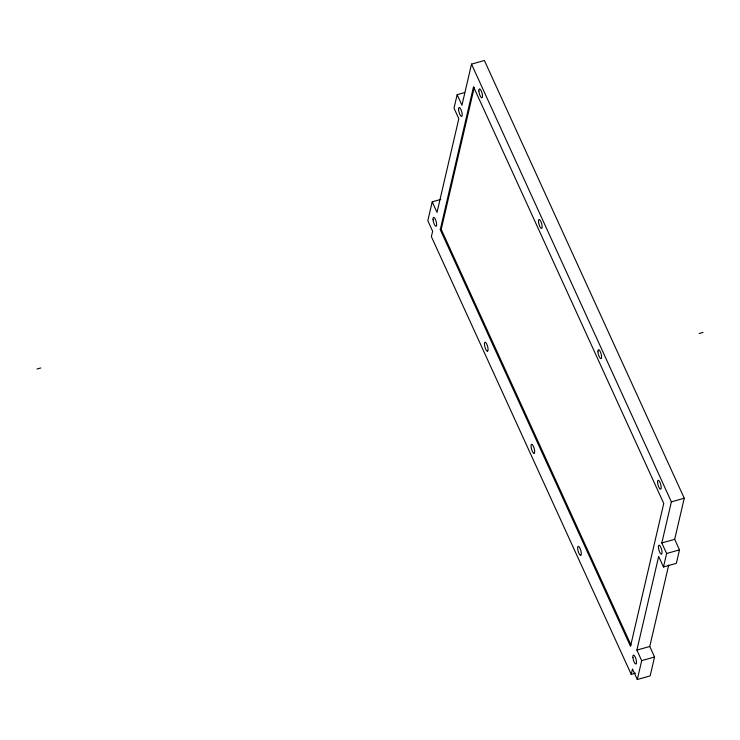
<?xml version="1.0" encoding="UTF-8"?>
<svg xmlns="http://www.w3.org/2000/svg" width="740" height="740" viewBox="0 0 740 740"><rect width="100%" height="100%" fill="white"/><g stroke="black" fill="none" stroke-linecap="round" stroke-linejoin="round"><path stroke-width="1.11" d="M440.79 199.421L432.216 201.844L427.822 220.714L432.632 231.241L431.374 236.633L631.239 674.371L635.53 673.16M464.655 92.574L457.144 94.692L454.009 108.179L458.819 118.705L437.016 212.38L432.216 201.844M668.701 565.073L649.757 646.473L654.558 657.009L650.173 675.879L637.297 679.505L641.691 660.644L636.881 650.109L658.674 556.443L663.484 566.97L676.36 563.344L679.496 549.866L674.686 539.331L684.25 498.224L484.395 60.495L471.519 64.121L461.954 105.228L457.144 94.692M440.263 229.65L473.507 86.784L663.752 503.45L630.508 646.316L440.263 229.65L441.216 229.381L474.201 87.644M631.239 674.371L632.487 668.979L637.297 679.505M663.484 566.97L666.62 553.492L661.81 542.957L671.384 501.859L471.519 64.121M37 369.019L40.811 367.947M699.189 333.518L703 332.445M671.384 501.859L684.25 498.224M661.81 542.957L674.686 539.331M666.62 553.492L679.496 549.866M636.881 650.109L649.757 646.473M641.691 660.644L654.558 657.009M441.216 229.381L630.98 644.993M487.493 351.204L487.096 351.102A4.662 1.36 74.2 0 1 484.654 345.737L484.497 344.637A4.662 1.36 74.2 0 1 486.837 344.276A4.662 1.36 74.2 0 1 487.493 351.204M534.086 453.259L533.697 453.158A4.662 1.36 74.2 0 1 531.246 447.802L531.089 446.692A4.662 1.36 74.2 0 1 533.438 446.34A4.662 1.36 74.2 0 1 534.086 453.259M580.687 555.324L580.299 555.222A4.662 1.36 74.2 0 1 577.848 549.857L577.69 548.756A4.662 1.36 74.2 0 1 580.04 548.396A4.662 1.36 74.2 0 1 580.687 555.324M433.048 219.743A4.662 1.36 74.2 0 0 436.045 226.311A4.662 1.36 74.2 0 0 435.388 219.382A4.662 1.36 74.2 0 0 433.048 219.743M632.904 657.471A4.662 1.36 74.2 0 0 635.901 664.039A4.662 1.36 74.2 0 0 635.253 657.12A4.662 1.36 74.2 0 0 632.904 657.471M658.461 547.628A4.662 1.36 74.2 0 0 661.468 554.195A4.662 1.36 74.2 0 0 660.811 547.276A4.662 1.36 74.2 0 0 658.461 547.628M458.606 109.899A4.662 1.36 74.2 0 0 461.603 116.467A4.662 1.36 74.2 0 0 460.955 109.539A4.662 1.36 74.2 0 0 458.606 109.899M597.957 351.815A4.662 1.36 74.2 0 0 600.88 358.641A4.662 1.36 74.2 0 0 600.436 351.972A4.662 1.36 74.2 0 0 597.957 351.815M657.582 482.424A4.662 1.36 74.2 0 0 660.515 489.251A4.662 1.36 74.2 0 0 660.062 482.573A4.662 1.36 74.2 0 0 657.582 482.424M538.516 221.63A4.662 1.36 74.2 0 0 541.449 228.466A4.662 1.36 74.2 0 0 540.995 221.787A4.662 1.36 74.2 0 0 538.516 221.63M478.882 91.029A4.662 1.36 74.2 0 0 481.814 97.856A4.662 1.36 74.2 0 0 481.361 91.187A4.662 1.36 74.2 0 0 478.882 91.029"/></g></svg>
